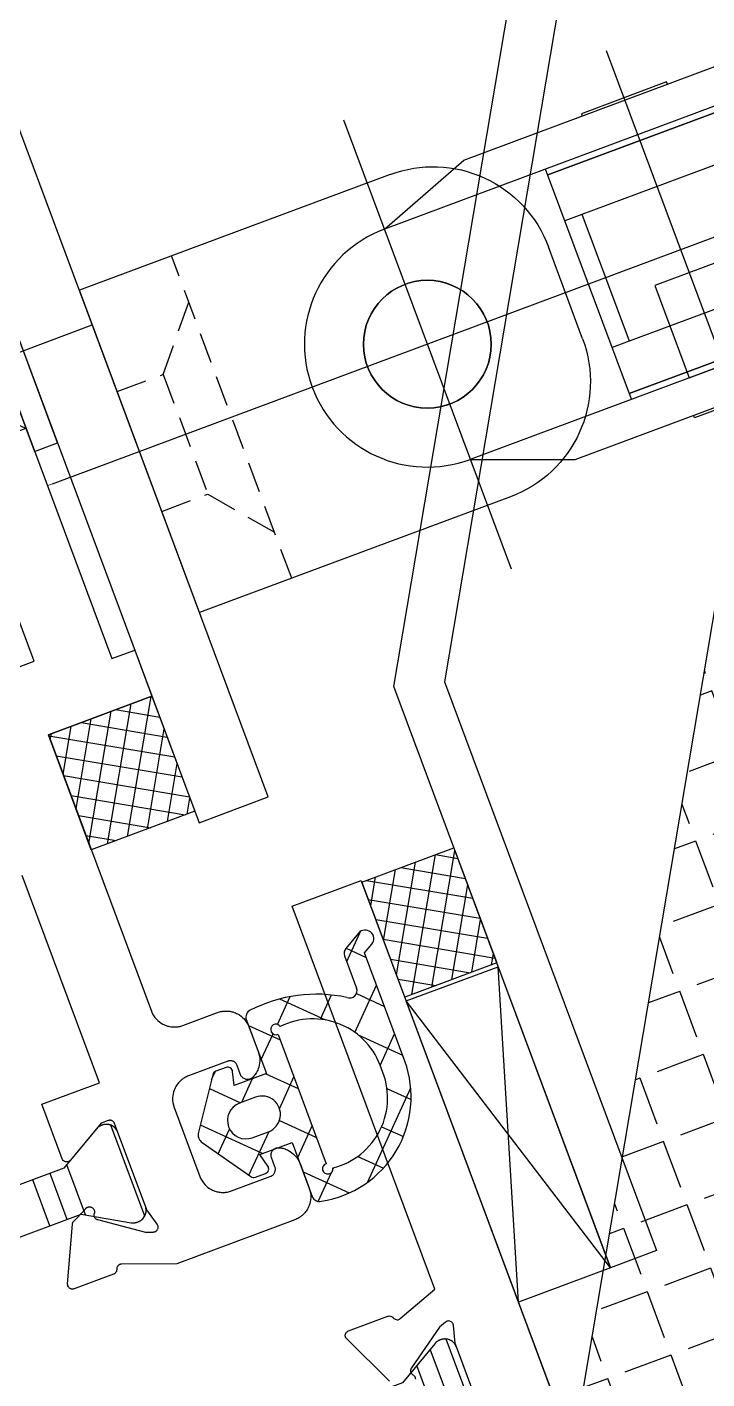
# Model space of a CAD drawing. Extents: x 12199666 to 24617114, y 1197707 to 2548648.
# Drawn here: x 12321433.2 to 12321460.9, y 1285287.9 to 1285342.9 of the extents above; entities that cross this region are included whole.
import ezdxf

# ---------------------------------------------------------------- set-up
doc = ezdxf.new("R2010")
doc.units = 0
doc.header["$LTSCALE"] = 10
doc.header["$MEASUREMENT"] = 0
for name, pattern in [('TX-PLAN-T1-F11$0$ACAD_ISO04W100', [30, 24, -3, 0, -3]), ('TX-PLAN-T1-F11$0$CENTER-PISA', [11, 6, -2, 1, -2]), ('TX-PLAN-T1-F11$0$HIDDEN-PISA', [4.5, 2.5, -2]), ('TX-PLAN-T1-F11$0$HIDDEN2', [0.1875, 0.125, -0.0625]), ('TX-PLAN-T1-F11$0$VERDECKT', [9.525, 6.35, -3.175])]:
    doc.linetypes.add(name, pattern=pattern)
doc.layers.add('TX-PLAN-T1-F11$0$_EDO-ALUMINIUM-SECTION', color=90, linetype='Continuous', lineweight=30)
for name, color, linetype in [('TX-PLAN-T1-F11$0$AXIS', 3, 'Continuous'), ('TX-PLAN-T1-F11$0$DH_VERDECKT', 6, 'TX-PLAN-T1-F11$0$VERDECKT'), ('TX-PLAN-T1-F11$0$F-Alum', 4, 'Continuous'), ('TX-PLAN-T1-F11$0$F-Bolt', 32, 'Continuous'), ('TX-PLAN-T1-F11$0$F-center', 6, 'TX-PLAN-T1-F11$0$ACAD_ISO04W100'), ('TX-PLAN-T1-F11$0$F-Misc', 1, 'Continuous'), ('TX-PLAN-T1-F11$0$F-seslants', 8, 'Continuous'), ('TX-PLAN-T1-F11$0$F-seslants @ 1', 8, 'Continuous'), ('TX-PLAN-T1-F11$0$F_MISC', 8, 'Continuous'), ('TX-PLAN-T1-F11$0$Hatch', 8, 'Continuous'), ('TX-PLAN-T1-F11$0$Hatch @ 1', 8, 'Continuous')]:
    doc.layers.add(name, color=color, linetype=linetype)
pattern_1 = [(90, (-9.9, 423.83), (-6, 4e-16), []), (90, (-9.15, 423.83), (-6, 4e-16), []), (90, (-8.4, 423.83), (-6, 4e-16), []), (90, (-6.15, 423.83), (-6, 4e-16), [])]

# ---------------------------------------------------------------- blocks, each defined once
blk = doc.blocks.new('*U179')
at = {"layer": 'TX-PLAN-T1-F11$0$F-Misc'}
blk.add_lwpolyline([(0, -13.083), (0, 0), (-4, 0), (-4, -13.083)], close=True, dxfattribs=at)
for points in [[(0, -13.083), (-4, 0)], [(-4, -13.083), (0, 0)]]:
    blk.add_lwpolyline(points, dxfattribs=at)
blk = doc.blocks.new('TX-PLAN-T1-F11$0$M6x18_Stud_Bolt-flat-1')
at = {"color": 8, "linetype": 'TX-PLAN-T1-F11$0$HIDDEN-PISA'}
for p, q in [((1, 3), (1.75, 2.25)), ((17.25, 3), (17.25, -3)), ((1.75, 2.25), (18, 2.25)), ((1.75, -2.25), (1, -3)), ((18, -2.25), (1.75, -2.25))]:
    blk.add_line(p, q, dxfattribs=at)
at = {"color": 54}
blk.add_line((18, 2.25), (18, -2.25), dxfattribs=at)
blk.add_lwpolyline([(0, -4), (1, -4), (1, 4), (0, 4)], close=True, dxfattribs=at)
blk.add_lwpolyline([(1, 3), (17.25, 3), (18, 2.25), (18, -2.25), (17.25, -3), (1, -3)], dxfattribs=at)
at = {"layer": 'TX-PLAN-T1-F11$0$AXIS', "color": 8, "linetype": 'TX-PLAN-T1-F11$0$CENTER-PISA'}
blk.add_line((21, 0), (-3, 0), dxfattribs=at)
blk = doc.blocks.new('TX-PLAN-T1-F11$0$A$C32464EE7-flat-1')
at = {"layer": 'TX-PLAN-T1-F11$0$Hatch @ 1'}
h = blk.add_hatch(dxfattribs=at)
h.set_pattern_fill('ACET-2D-M_GASKET-PISA', color=256, angle=90, pattern_type=2)
h.set_pattern_definition([(135.0000004, (-33074.425, -50979.0001), (-1.060660165, -1.06066018), []), (225.0000004, (-33074.425, -50979.0001), (1.06066018, -1.060660165), [])])
edge = h.paths.add_edge_path(flags=16)
edge.add_ellipse((-5.814, -0.153), major_axis=(2.938, 0.132), ratio=1, start_angle=174.9074, end_angle=273.6117)
edge.add_ellipse((-5.289, -3.024), major_axis=(0.215, 0.01), ratio=1, start_angle=191.6692, end_angle=450.4612)
edge.add_line((-5.3, -2.809), (-5.3, 2.809))
edge.add_ellipse((-5.285, 3.023), major_axis=(0.214, 0.01), ratio=1, start_angle=263.4311, end_angle=525.93)
edge.add_ellipse((-5.822, 0.148), major_axis=(2.933, 0.132), ratio=1, start_angle=81.0389, end_angle=180.769)
edge = h.paths.add_edge_path()
edge.add_ellipse((-2.405, 2.117), major_axis=(0.2, 0.009), ratio=1, start_angle=32.0133, end_angle=87.4267)
edge.add_line((-2.405, 2.317), (-2.844, 2.317))
edge.add_ellipse((-2.844, 2.117), major_axis=(0.2, 0.009), ratio=1, start_angle=87.4267, end_angle=191.463)
edge.add_line((-3.038, 2.068), (-2.9, 1.517))
edge.add_line((-2.9, 1.517), (-4.3, 1.517))
edge.add_line((-4.3, 1.517), (-4.3, 3.867))
edge.add_ellipse((-4.6, 3.867), major_axis=(0.3, 0.013), ratio=1, start_angle=357.4267, end_angle=443.7439)
edge.add_ellipse((-5.469, -0.025), major_axis=(4.28, 0.192), ratio=1, start_angle=75.466, end_angle=176.8726)
edge.add_line((-9.752, 0.017), (-9.752, -4.683))
edge.add_line((-9.752, -4.683), (-10.158, -4.917))
edge.add_ellipse((-9.983, -5.221), major_axis=(0.35, 0.016), ratio=1, start_angle=117.4267, end_angle=297.4267)
edge.add_line((-9.808, -5.524), (-9.102, -5.116))
edge.add_ellipse((-9.252, -4.856), major_axis=(0.3, 0.013), ratio=1, start_angle=297.4267, end_angle=357.4267)
edge.add_line((-8.952, -4.856), (-8.952, -3.457))
edge.add_ellipse((-8.652, -3.457), major_axis=(0.3, 0.013), ratio=1, start_angle=44.4966, end_angle=177.4267, ccw=False)
edge.add_ellipse((-5.289, 1.683), major_axis=(5.841, 0.263), ratio=1, start_angle=234.7285, end_angle=274.3687)
edge.add_ellipse((-4.6, -3.822), major_axis=(0.3, 0.013), ratio=1, start_angle=270.7283, end_angle=357.4267)
edge.add_line((-4.3, -3.822), (-4.3, -1.483))
edge.add_line((-4.3, -1.483), (-2.9, -1.483))
edge.add_line((-2.9, -1.483), (-3.038, -2.035))
edge.add_ellipse((-2.844, -2.083), major_axis=(0.2, 0.009), ratio=1, start_angle=163.3905, end_angle=267.4267)
edge.add_line((-2.844, -2.283), (-2.405, -2.283))
edge.add_ellipse((-2.405, -2.083), major_axis=(0.2, 0.009), ratio=1, start_angle=267.4267, end_angle=322.8401)
edge.add_line((-2.24, -2.197), (-0.871, -0.21))
edge.add_ellipse((-1.2, 0.017), major_axis=(0.4, 0.018), ratio=1, start_angle=322.8401, end_angle=392.0133)
edge.add_line((-0.871, 0.244), (-2.24, 2.23))
edge = h.paths.add_edge_path(flags=16)
edge.add_line((-3.55, -0.733), (-2.85, -0.733))
edge.add_ellipse((-2.85, 0.017), major_axis=(0.749, 0.034), ratio=1, start_angle=267.4267, end_angle=447.4267)
edge.add_line((-2.85, 0.767), (-3.55, 0.767))
edge.add_ellipse((-3.55, 0.017), major_axis=(0.749, 0.034), ratio=1, start_angle=87.4267, end_angle=267.4267)
at = {"color": 8}
for p, q in [((-4.3, 1.517), (-4.3, 3.867)), ((-5.3, -2.809), (-5.3, 2.809)), ((-2.405, 2.317), (-2.844, 2.317)), ((-0.871, 0.244), (-2.24, 2.23)), ((-3.038, 2.068), (-2.9, 1.517)), ((-2.9, 1.517), (-4.3, 1.517)), ((-2.85, 0.767), (-3.55, 0.767)), ((-9.752, 0.017), (-9.752, -4.683)), ((-2.24, -2.197), (-0.871, -0.21)), ((-3.55, -0.733), (-2.85, -0.733)), ((-4.3, -3.822), (-4.3, -1.483)), ((-4.3, -1.483), (-2.9, -1.483)), ((-2.9, -1.483), (-3.038, -2.035)), ((-2.844, -2.283), (-2.405, -2.283)), ((-8.952, -4.856), (-8.952, -3.457)), ((-9.752, -4.683), (-10.158, -4.917)), ((-9.808, -5.524), (-9.102, -5.116))]:
    blk.add_line(p, q, dxfattribs=at)
for centre, major_axis, start_param, end_param in [((-5.469, -0.025), (4.28, 0.192), 1.31713, 3.087009), ((-4.6, 3.867), (0.3, 0.013), 6.238273, 7.744792), ((-5.822, 0.148), (2.933, 0.132), 1.414396, 3.155015), ((-5.285, 3.023), (0.214, 0.01), 4.59774, 9.17921), ((-2.844, 2.117), (0.2, 0.009), 1.525884, 3.341659), ((-2.405, 2.117), (0.2, 0.009), 0.558737, 1.525884), ((-3.55, 0.017), (0.749, 0.034), 1.525884, 4.667477), ((-2.85, 0.017), (0.749, 0.034), 4.667477, 7.809069), ((-1.2, 0.017), (0.4, 0.018), 5.634624, 6.841922), ((-5.814, -0.153), (2.938, 0.132), 3.05271, 4.775425), ((-2.844, -2.083), (0.2, 0.009), 2.851702, 4.667477), ((-2.405, -2.083), (0.2, 0.009), 4.667477, 5.634624), ((-8.652, -3.457), (0.3, 0.013), 0.776613, 3.09668), ((-5.289, 1.683), (5.841, 0.263), 4.096786, 4.788637), ((-5.289, -3.024), (0.215, 0.01), 3.345258, 7.862031), ((-4.6, -3.822), (0.3, 0.013), 4.725101, 6.238273), ((-9.983, -5.221), (0.35, 0.016), 2.049483, 5.191075), ((-9.252, -4.856), (0.3, 0.013), 5.191075, 6.238273)]:
    blk.add_ellipse(centre, major_axis=major_axis, ratio=1, start_param=start_param, end_param=end_param, dxfattribs=at)
blk = doc.blocks.new('TX-PLAN-T1-F11$0$A$C455C3A01-flat-4')
at = {"layer": 'TX-PLAN-T1-F11$0$Hatch @ 1'}
h = blk.add_hatch(dxfattribs=at)
h.set_pattern_fill('ACET-2D-M_SYNTHETIC-PISA', color=256, pattern_type=2)
h.set_pattern_definition(pattern_1)
edge = h.paths.add_edge_path()
edge.add_line((-4.834, 1), (-6.623, 2.033))
edge.add_ellipse((-6.873, 1.6), major_axis=(0, 0.5), ratio=1, start_angle=330.0243, end_angle=360.0243)
edge.add_line((-6.873, 2.1), (-6.9, 2.1))
edge.add_ellipse((-6.9, 1.6), major_axis=(0, 0.5), ratio=1, start_angle=0.0243, end_angle=90.0243)
edge.add_line((-7.4, 1.6), (-7.4, -1.6))
edge.add_ellipse((-6.9, -1.6), major_axis=(0, 0.5), ratio=1, start_angle=90.0243, end_angle=180.0243)
edge.add_line((-6.9, -2.1), (-6.873, -2.1))
edge.add_ellipse((-6.873, -1.6), major_axis=(0, 0.5), ratio=1, start_angle=180.0243, end_angle=210.0243)
edge.add_line((-6.623, -2.033), (-4.834, -1))
edge.add_line((-4.834, -1), (4.834, -1))
edge.add_line((4.834, -1), (6.623, -2.033))
edge.add_ellipse((6.873, -1.6), major_axis=(0, 0.5), ratio=1, start_angle=150.0243, end_angle=180.0243)
edge.add_line((6.873, -2.1), (6.9, -2.1))
edge.add_ellipse((6.9, -1.6), major_axis=(0, 0.5), ratio=1, start_angle=180.0243, end_angle=270.0243)
edge.add_line((7.4, -1.6), (7.4, 1.6))
edge.add_ellipse((6.9, 1.6), major_axis=(0, 0.5), ratio=1, start_angle=270.0243, end_angle=360.0243)
edge.add_line((6.9, 2.1), (6.873, 2.1))
edge.add_ellipse((6.873, 1.6), major_axis=(0, 0.5), ratio=1, start_angle=0.0243, end_angle=30.0243)
edge.add_line((6.623, 2.033), (4.834, 1))
edge.add_line((4.834, 1), (-4.834, 1))
at = {"color": 8, "flags": 128}
blk.add_lwpolyline([(-6.623, 2.033, 0.014883), (-6.649, 2.047, 0.036571), (-6.717, 2.075, 0.034751), (-6.784, 2.092, 0.021821), (-6.827, 2.098, 0.022806), (-6.873, 2.1, 0.000105), (-6.873, 2.1), (-6.9, 2.1, 0.022699), (-6.945, 2.098, 0.02182), (-6.989, 2.092, 0.034752), (-7.056, 2.075, 0.036572), (-7.123, 2.047, 0.043988), (-7.198, 2.001, 0.052186), (-7.275, 1.931, 0.082497), (-7.362, 1.792, 0.098699), (-7.4, 1.6, 0.000105), (-7.4, 1.6), (-7.4, -1.6, 0.09859), (-7.362, -1.792, 0.082496), (-7.275, -1.931, 0.052187), (-7.199, -2.001, 0.043988), (-7.124, -2.047, 0.036571), (-7.056, -2.075, 0.034751), (-6.989, -2.092, 0.021821), (-6.946, -2.098, 0.022804), (-6.9, -2.1, 0.000107), (-6.9, -2.1), (-6.873, -2.1, 0.0227), (-6.828, -2.098, 0.021818), (-6.785, -2.092, 0.034754), (-6.717, -2.075, 0.036571), (-6.65, -2.047, 0.015095), (-6.623, -2.033), (-4.834, -1), (4.834, -1), (6.623, -2.033, 0.014884), (6.649, -2.047, 0.036571), (6.717, -2.075, 0.034751), (6.784, -2.092, 0.021821), (6.827, -2.098, 0.022804), (6.873, -2.1, 0.000107), (6.873, -2.1), (6.9, -2.1, 0.0227), (6.945, -2.098, 0.021818), (6.989, -2.092, 0.034754), (7.056, -2.075, 0.036571), (7.123, -2.047, 0.043988), (7.198, -2.001, 0.052185), (7.275, -1.931, 0.082496), (7.362, -1.792, 0.098699), (7.4, -1.6, 0.000106), (7.4, -1.6), (7.4, 1.6, 0.098592), (7.362, 1.792, 0.082496), (7.275, 1.931, 0.052185), (7.199, 2.001, 0.043988), (7.124, 2.047, 0.036571), (7.056, 2.075, 0.034751), (6.989, 2.092, 0.021821), (6.946, 2.098, 0.022806), (6.9, 2.1, 0.000105), (6.9, 2.1), (6.873, 2.1, 0.022699), (6.828, 2.098, 0.02182), (6.785, 2.092, 0.034752), (6.717, 2.075, 0.036572), (6.65, 2.047, 0.015095), (6.623, 2.033), (4.834, 1), (-4.834, 1)], format="xyb", close=True, dxfattribs=at)
blk = doc.blocks.new('TX-PLAN-T1-F11$0$A$C455C3A01-flat-6')
at = {"layer": 'TX-PLAN-T1-F11$0$Hatch @ 1'}
h = blk.add_hatch(dxfattribs=at)
h.set_pattern_fill('ACET-2D-M_SYNTHETIC-PISA', color=256, pattern_type=2)
h.set_pattern_definition(pattern_1)
edge = h.paths.add_edge_path()
edge.add_line((4.834, -1), (6.623, -2.033))
edge.add_ellipse((6.873, -1.6), major_axis=(0, 0.5), ratio=1, start_angle=150.0243, end_angle=180.0243)
edge.add_line((6.873, -2.1), (6.9, -2.1))
edge.add_ellipse((6.9, -1.6), major_axis=(0, 0.5), ratio=1, start_angle=180.0243, end_angle=270.0243)
edge.add_line((7.4, -1.6), (7.4, 1.6))
edge.add_ellipse((6.9, 1.6), major_axis=(0, 0.5), ratio=1, start_angle=270.0243, end_angle=360.0243)
edge.add_line((6.9, 2.1), (6.873, 2.1))
edge.add_ellipse((6.873, 1.6), major_axis=(0, 0.5), ratio=1, start_angle=0.0243, end_angle=30.0243)
edge.add_line((6.623, 2.033), (4.834, 1))
edge.add_line((4.834, 1), (-4.834, 1))
edge.add_line((-4.834, 1), (-6.623, 2.033))
edge.add_ellipse((-6.873, 1.6), major_axis=(0, 0.5), ratio=1, start_angle=330.0243, end_angle=360.0243)
edge.add_line((-6.873, 2.1), (-6.9, 2.1))
edge.add_ellipse((-6.9, 1.6), major_axis=(0, 0.5), ratio=1, start_angle=0.0243, end_angle=90.0243)
edge.add_line((-7.4, 1.6), (-7.4, -1.6))
edge.add_ellipse((-6.9, -1.6), major_axis=(0, 0.5), ratio=1, start_angle=90.0243, end_angle=180.0243)
edge.add_line((-6.9, -2.1), (-6.873, -2.1))
edge.add_ellipse((-6.873, -1.6), major_axis=(0, 0.5), ratio=1, start_angle=180.0243, end_angle=210.0243)
edge.add_line((-6.623, -2.033), (-4.834, -1))
edge.add_line((-4.834, -1), (4.834, -1))
at = {"color": 8, "flags": 128}
blk.add_lwpolyline([(6.623, -2.033, 0.014884), (6.649, -2.047, 0.036571), (6.717, -2.075, 0.034751), (6.784, -2.092, 0.021821), (6.827, -2.098, 0.022804), (6.873, -2.1, 0.000107), (6.873, -2.1), (6.9, -2.1, 0.0227), (6.945, -2.098, 0.021818), (6.989, -2.092, 0.034754), (7.056, -2.075, 0.036571), (7.123, -2.047, 0.043988), (7.198, -2.001, 0.052185), (7.275, -1.931, 0.082496), (7.362, -1.792, 0.098699), (7.4, -1.6, 0.000106), (7.4, -1.6), (7.4, 1.6, 0.098592), (7.362, 1.792, 0.082496), (7.275, 1.931, 0.052185), (7.199, 2.001, 0.043988), (7.124, 2.047, 0.036571), (7.056, 2.075, 0.034751), (6.989, 2.092, 0.021821), (6.946, 2.098, 0.022806), (6.9, 2.1, 0.000105), (6.9, 2.1), (6.873, 2.1, 0.022699), (6.828, 2.098, 0.02182), (6.785, 2.092, 0.034752), (6.717, 2.075, 0.036572), (6.65, 2.047, 0.015095), (6.623, 2.033), (4.834, 1), (-4.834, 1), (-6.623, 2.033, 0.014883), (-6.649, 2.047, 0.036571), (-6.717, 2.075, 0.034751), (-6.784, 2.092, 0.021821), (-6.827, 2.098, 0.022806), (-6.873, 2.1, 0.000105), (-6.873, 2.1), (-6.9, 2.1, 0.022699), (-6.945, 2.098, 0.02182), (-6.989, 2.092, 0.034752), (-7.056, 2.075, 0.036572), (-7.123, 2.047, 0.043988), (-7.198, 2.001, 0.052186), (-7.275, 1.931, 0.082497), (-7.362, 1.792, 0.098699), (-7.4, 1.6, 0.000105), (-7.4, 1.6), (-7.4, -1.6, 0.09859), (-7.362, -1.792, 0.082496), (-7.275, -1.931, 0.052187), (-7.199, -2.001, 0.043988), (-7.124, -2.047, 0.036571), (-7.056, -2.075, 0.034751), (-6.989, -2.092, 0.021821), (-6.946, -2.098, 0.022804), (-6.9, -2.1, 0.000107), (-6.9, -2.1), (-6.873, -2.1, 0.0227), (-6.828, -2.098, 0.021818), (-6.785, -2.092, 0.034754), (-6.717, -2.075, 0.036571), (-6.65, -2.047, 0.015095), (-6.623, -2.033), (-4.834, -1), (4.834, -1)], format="xyb", close=True, dxfattribs=at)
blk = doc.blocks.new('TX-PLAN-T1-F11$0$A$C455C3A01-flat-8')
at = {"layer": 'TX-PLAN-T1-F11$0$Hatch @ 1'}
h = blk.add_hatch(dxfattribs=at)
h.set_pattern_fill('ACET-2D-M_SYNTHETIC-PISA', color=256, pattern_type=2)
h.set_pattern_definition(pattern_1)
edge = h.paths.add_edge_path()
edge.add_line((-4.834, 1), (-6.623, 2.033))
edge.add_ellipse((-6.873, 1.6), major_axis=(0.096, 0.491), ratio=1, start_angle=341.073, end_angle=371.073)
edge.add_line((-6.873, 2.1), (-6.9, 2.1))
edge.add_ellipse((-6.9, 1.6), major_axis=(0.096, 0.491), ratio=1, start_angle=11.073, end_angle=101.073)
edge.add_line((-7.4, 1.6), (-7.4, -1.6))
edge.add_ellipse((-6.9, -1.6), major_axis=(0.096, 0.491), ratio=1, start_angle=101.073, end_angle=191.073)
edge.add_line((-6.9, -2.1), (-6.873, -2.1))
edge.add_ellipse((-6.873, -1.6), major_axis=(0.096, 0.491), ratio=1, start_angle=191.073, end_angle=221.073)
edge.add_line((-6.623, -2.033), (-4.834, -1))
edge.add_line((-4.834, -1), (4.834, -1))
edge.add_line((4.834, -1), (6.623, -2.033))
edge.add_ellipse((6.873, -1.6), major_axis=(0.096, 0.491), ratio=1, start_angle=161.073, end_angle=191.073)
edge.add_line((6.873, -2.1), (6.9, -2.1))
edge.add_ellipse((6.9, -1.6), major_axis=(0.096, 0.491), ratio=1, start_angle=191.073, end_angle=281.073)
edge.add_line((7.4, -1.6), (7.4, 1.6))
edge.add_ellipse((6.9, 1.6), major_axis=(0.096, 0.491), ratio=1, start_angle=281.073, end_angle=371.073)
edge.add_line((6.9, 2.1), (6.873, 2.1))
edge.add_ellipse((6.873, 1.6), major_axis=(0.096, 0.491), ratio=1, start_angle=11.073, end_angle=41.073)
edge.add_line((6.623, 2.033), (4.834, 1))
edge.add_line((4.834, 1), (-4.834, 1))
at = {"color": 8, "flags": 128}
blk.add_lwpolyline([(-6.623, 2.033, 0.003228), (-6.629, 2.036, 0.034751), (-6.692, 2.066, 0.021821), (-6.733, 2.08, 0.022806), (-6.777, 2.091, 0.022804), (-6.822, 2.097, 0.021821), (-6.866, 2.1, 0.003696), (-6.873, 2.1), (-6.9, 2.1, 0.031051), (-6.962, 2.096, 0.036572), (-7.034, 2.082, 0.043988), (-7.116, 2.051, 0.052186), (-7.204, 1.997, 0.082497), (-7.316, 1.877, 0.098699), (-7.391, 1.696, 0.048352), (-7.4, 1.6), (-7.4, -1.6, 0.050105), (-7.39, -1.699, 0.082496), (-7.332, -1.853, 0.052187), (-7.27, -1.936, 0.043988), (-7.205, -1.996, 0.036571), (-7.144, -2.036, 0.034751), (-7.082, -2.066, 0.021821), (-7.04, -2.08, 0.022804), (-6.996, -2.091, 0.022806), (-6.951, -2.097, 0.021818), (-6.907, -2.1, 0.003698), (-6.9, -2.1), (-6.873, -2.1, 0.031052), (-6.811, -2.096, 0.036571), (-6.74, -2.082, 0.043988), (-6.657, -2.051, 0.019345), (-6.623, -2.033), (-4.834, -1), (4.834, -1), (6.623, -2.033, 0.003229), (6.629, -2.036, 0.034751), (6.692, -2.066, 0.021821), (6.733, -2.08, 0.022804), (6.777, -2.091, 0.022806), (6.822, -2.097, 0.021818), (6.866, -2.1, 0.003698), (6.873, -2.1), (6.9, -2.1, 0.031052), (6.962, -2.096, 0.036571), (7.034, -2.082, 0.043988), (7.116, -2.051, 0.052185), (7.204, -1.997, 0.082496), (7.316, -1.877, 0.098699), (7.391, -1.696, 0.048352), (7.4, -1.6), (7.4, 1.6, 0.050107), (7.39, 1.699, 0.082496), (7.332, 1.853, 0.052185), (7.27, 1.936, 0.043988), (7.205, 1.996, 0.036571), (7.144, 2.036, 0.034751), (7.082, 2.066, 0.021821), (7.04, 2.08, 0.022806), (6.996, 2.091, 0.022804), (6.951, 2.097, 0.021821), (6.907, 2.1, 0.003696), (6.9, 2.1), (6.873, 2.1, 0.031051), (6.811, 2.096, 0.036572), (6.74, 2.082, 0.043988), (6.657, 2.051, 0.019346), (6.623, 2.033), (4.834, 1), (-4.834, 1)], format="xyb", close=True, dxfattribs=at)
blk = doc.blocks.new('TX-PLAN-T1-F11$0$A$C455C3A01-flat-10')
at = {"layer": 'TX-PLAN-T1-F11$0$Hatch @ 1'}
h = blk.add_hatch(dxfattribs=at)
h.set_pattern_fill('ACET-2D-M_SYNTHETIC-PISA', color=256, pattern_type=2)
h.set_pattern_definition(pattern_1)
edge = h.paths.add_edge_path()
edge.add_line((4.834, -1), (6.623, -2.033))
edge.add_ellipse((6.873, -1.6), major_axis=(0.096, 0.491), ratio=1, start_angle=161.073, end_angle=191.073)
edge.add_line((6.873, -2.1), (6.9, -2.1))
edge.add_ellipse((6.9, -1.6), major_axis=(0.096, 0.491), ratio=1, start_angle=191.073, end_angle=281.073)
edge.add_line((7.4, -1.6), (7.4, 1.6))
edge.add_ellipse((6.9, 1.6), major_axis=(0.096, 0.491), ratio=1, start_angle=281.073, end_angle=371.073)
edge.add_line((6.9, 2.1), (6.873, 2.1))
edge.add_ellipse((6.873, 1.6), major_axis=(0.096, 0.491), ratio=1, start_angle=11.073, end_angle=41.073)
edge.add_line((6.623, 2.033), (4.834, 1))
edge.add_line((4.834, 1), (-4.834, 1))
edge.add_line((-4.834, 1), (-6.623, 2.033))
edge.add_ellipse((-6.873, 1.6), major_axis=(0.096, 0.491), ratio=1, start_angle=341.073, end_angle=371.073)
edge.add_line((-6.873, 2.1), (-6.9, 2.1))
edge.add_ellipse((-6.9, 1.6), major_axis=(0.096, 0.491), ratio=1, start_angle=11.073, end_angle=101.073)
edge.add_line((-7.4, 1.6), (-7.4, -1.6))
edge.add_ellipse((-6.9, -1.6), major_axis=(0.096, 0.491), ratio=1, start_angle=101.073, end_angle=191.073)
edge.add_line((-6.9, -2.1), (-6.873, -2.1))
edge.add_ellipse((-6.873, -1.6), major_axis=(0.096, 0.491), ratio=1, start_angle=191.073, end_angle=221.073)
edge.add_line((-6.623, -2.033), (-4.834, -1))
edge.add_line((-4.834, -1), (4.834, -1))
at = {"color": 8, "flags": 128}
blk.add_lwpolyline([(6.623, -2.033, 0.003229), (6.629, -2.036, 0.034751), (6.692, -2.066, 0.021821), (6.733, -2.08, 0.022804), (6.777, -2.091, 0.022806), (6.822, -2.097, 0.021818), (6.866, -2.1, 0.003698), (6.873, -2.1), (6.9, -2.1, 0.031052), (6.962, -2.096, 0.036571), (7.034, -2.082, 0.043988), (7.116, -2.051, 0.052185), (7.204, -1.997, 0.082496), (7.316, -1.877, 0.098699), (7.391, -1.696, 0.048352), (7.4, -1.6), (7.4, 1.6, 0.050107), (7.39, 1.699, 0.082496), (7.332, 1.853, 0.052185), (7.27, 1.936, 0.043988), (7.205, 1.996, 0.036571), (7.144, 2.036, 0.034751), (7.082, 2.066, 0.021821), (7.04, 2.08, 0.022806), (6.996, 2.091, 0.022804), (6.951, 2.097, 0.021821), (6.907, 2.1, 0.003696), (6.9, 2.1), (6.873, 2.1, 0.031051), (6.811, 2.096, 0.036572), (6.74, 2.082, 0.043988), (6.657, 2.051, 0.019346), (6.623, 2.033), (4.834, 1), (-4.834, 1), (-6.623, 2.033, 0.003228), (-6.629, 2.036, 0.034751), (-6.692, 2.066, 0.021821), (-6.733, 2.08, 0.022806), (-6.777, 2.091, 0.022804), (-6.822, 2.097, 0.021821), (-6.866, 2.1, 0.003696), (-6.873, 2.1), (-6.9, 2.1, 0.031051), (-6.962, 2.096, 0.036572), (-7.034, 2.082, 0.043988), (-7.116, 2.051, 0.052186), (-7.204, 1.997, 0.082497), (-7.316, 1.877, 0.098699), (-7.391, 1.696, 0.048352), (-7.4, 1.6), (-7.4, -1.6, 0.050105), (-7.39, -1.699, 0.082496), (-7.332, -1.853, 0.052187), (-7.27, -1.936, 0.043988), (-7.205, -1.996, 0.036571), (-7.144, -2.036, 0.034751), (-7.082, -2.066, 0.021821), (-7.04, -2.08, 0.022804), (-6.996, -2.091, 0.022806), (-6.951, -2.097, 0.021818), (-6.907, -2.1, 0.003698), (-6.9, -2.1), (-6.873, -2.1, 0.031052), (-6.811, -2.096, 0.036571), (-6.74, -2.082, 0.043988), (-6.657, -2.051, 0.019345), (-6.623, -2.033), (-4.834, -1), (4.834, -1)], format="xyb", close=True, dxfattribs=at)
blk = doc.blocks.new('TX-PLAN-T1-F11$0$A$C61A55DDB')
at = {"layer": 'TX-PLAN-T1-F11$0$F-center'}
for p, q in [((61.013, 11.25), (61.013, 30.75)), ((50.014, 12.336), (50.014, 29.993)), ((43.242, 21), (77.303, 21))]:
    blk.add_line(p, q, dxfattribs=at)
at = {"layer": 'TX-PLAN-T1-F11$0$F-Misc'}
for p, q in [((48.164, 27.6), (51.864, 27.6)), ((51.864, 27.6), (51.864, 27.5)), ((54.013, 26), (54.013, 16)), ((54.013, 25.75), (44.551, 25.75)), ((44.551, 25.75), (54.013, 25.75)), ((44.551, 23.75), (54.013, 23.75)), ((53.264, 23.75), (53.264, 18.25)), ((44.551, 18.25), (54.013, 18.25)), ((54.013, 16.25), (44.551, 16.25)), ((44.551, 16.25), (54.013, 16.25)), ((48.164, 14.5), (48.164, 14.4)), ((48.164, 14.4), (51.864, 14.4)), ((51.864, 14.4), (51.864, 14.5))]:
    blk.add_line(p, q, dxfattribs=at)
blk.add_lwpolyline([(61.013, 16), (57.012, 14.5), (45.013, 14.5), (45.013, 16), (61.013, 16, 1), (61.013, 26), (57.012, 27.5), (45.013, 27.5), (45.013, 26), (61.013, 26)], format="xyb", dxfattribs=at)
blk.add_circle((61.013, 21), 2.6, dxfattribs=at)
blk = doc.blocks.new('TX-PLAN-T1-F11$0$A$C33AB10BB')
at = {"layer": 'TX-PLAN-T1-F11$0$DH_VERDECKT', "color": 8, "linetype": 'TX-PLAN-T1-F11$0$HIDDEN2'}
blk.add_line((7.975, 14), (7.975, 0), dxfattribs=at)
at = {"layer": 'TX-PLAN-T1-F11$0$F-Bolt', "color": 8, "linetype": 'TX-PLAN-T1-F11$0$HIDDEN2'}
for p, q in [((5.975, 9.6), (7.975, 12)), ((3.975, 9.6), (5.975, 9.6)), ((5.975, 4.4), (5.975, 9.6)), ((3.975, 4.4), (5.975, 4.4)), ((5.975, 4.4), (7.975, 2))]:
    blk.add_line(p, q, dxfattribs=at)
at = {"layer": 'TX-PLAN-T1-F11$0$F-center', "color": 1, "linetype": 'TX-PLAN-T1-F11$0$ACAD_ISO04W100', "lineweight": 20, "ltscale": 0.05}
for p, q in [((16.475, 1.301), (16.475, 12.699)), ((10.983, 7), (21.967, 7))]:
    blk.add_line(p, q, dxfattribs=at)
at = {"layer": 'TX-PLAN-T1-F11$0$F-Misc', "color": 1}
for p, q in [((17.475, 14), (3.975, 14)), ((3.975, 14), (3.975, 0)), ((22.475, 9), (22.475, 5)), ((17.475, 0), (3.975, 0))]:
    blk.add_line(p, q, dxfattribs=at)
at = {"layer": 'TX-PLAN-T1-F11$0$F-Misc', "color": 1, "linetype": 'TX-PLAN-T1-F11$0$ACAD_ISO04W100', "lineweight": 20, "ltscale": 0.05}
blk.add_line((11.397, 7), (0, 7), dxfattribs=at)
at = {"layer": 'TX-PLAN-T1-F11$0$F-Misc', "color": 1, "linetype": 'Continuous'}
blk.add_circle((16.475, 7), 2.6, dxfattribs=at)
at = {"layer": 'TX-PLAN-T1-F11$0$F-Misc', "color": 1}
for centre, start, end in [((17.475, 9), 0, 90), ((17.475, 5), 270, 0)]:
    blk.add_arc(centre, 5, start, end, dxfattribs=at)
blk = doc.blocks.new('TX-PLAN-T1-F11$0$A$C31F16DB5')
at = {"layer": 'TX-PLAN-T1-F11$0$F-seslants @ 1'}
h = blk.add_hatch(dxfattribs=at)
h.set_pattern_fill('ACET-2D-M_STRUC_SEALANT-PISA', color=256, angle=30.016, pattern_type=2)
h.set_pattern_definition([(4e-08, (-639.6097, 2739.6711), (-5e-10, 0.75), []), (90, (-639.6097, 2739.6711), (-0.75, -5e-10), [])])
h.paths.add_polyline_path([(-216.516, 320.251), (-220.412, 318), (-222.914, 322.329), (-219.017, 324.581)])
at = {"layer": 'TX-PLAN-T1-F11$0$F-Alum'}
for points in [[(-238.829, 345.163), (-236.978, 341.958, -0.01611), (-236.971, 341.947, -0.034754), (-236.961, 341.921, -0.014602), (-236.958, 341.91), (-236.771, 341.215, 0.014603), (-236.768, 341.203, 0.034752), (-236.757, 341.178, 0.036572), (-236.742, 341.152, 0.043988), (-236.72, 341.125, 0.052186), (-236.688, 341.099, 0.082497), (-236.628, 341.073, 0.098699), (-236.55, 341.068, 0.098696), (-236.476, 341.094, 0.082496), (-236.426, 341.137, 0.002043), (-236.425, 341.138), (-236.219, 341.383), (-235.37, 343.204, 0.028615), (-235.362, 343.225, 0.036571), (-235.355, 343.254, 0.034751), (-235.352, 343.281, 0.021821), (-235.352, 343.299, 0.022804), (-235.354, 343.317, 0.022806), (-235.357, 343.335, 0.021818), (-235.362, 343.352, 0.034754), (-235.372, 343.377, 0.036571), (-235.387, 343.403, 0.043988), (-235.41, 343.43, 0.052185), (-235.442, 343.456, 0.082496), (-235.502, 343.482, 0.008188), (-235.508, 343.484, -0.008875), (-235.514, 343.488, -0.052185), (-235.548, 343.515, -0.043988), (-235.571, 343.543, -0.036571), (-235.586, 343.569, -0.034751), (-235.597, 343.596, -0.021821), (-235.602, 343.613, -0.022804), (-235.606, 343.632, -0.022806)], [(-234.579, 343.879), (-232.58, 342.481, -0.044706), (-232.553, 342.458, -0.043988), (-232.531, 342.431, -0.036571), (-232.516, 342.406, -0.034754), (-232.505, 342.38, -0.021818), (-232.5, 342.363, -0.022806), (-232.497, 342.345, -0.022804), (-232.495, 342.327, -0.021821), (-232.495, 342.31, -0.034751), (-232.498, 342.282, -0.036571), (-232.505, 342.254, -0.043988), (-232.519, 342.222, -0.052187), (-232.543, 342.187, -0.082496), (-232.593, 342.145, -0.002913), (-232.595, 342.144), (-234.069, 341.292, -0.095755), (-234.141, 341.267, -0.098699), (-234.219, 341.271, -0.082497), (-234.279, 341.298, -0.029286), (-234.298, 341.312), (-234.311, 341.323, 0.029286), (-234.33, 341.337, 0.082496), (-234.39, 341.364, 0.098699), (-234.468, 341.368, 0.098699), (-234.542, 341.342, 0.082496), (-234.592, 341.3, 0.002042), (-234.593, 341.299), (-235.779, 339.884), (-227.457, 325.479), (-230.055, 323.978), (-246.112, 351.772)]]:
    blk.add_lwpolyline(points, format="xyb", dxfattribs=at)
at = {"layer": 'TX-PLAN-T1-F11$0$F-Alum', "flags": 128}
blk.add_lwpolyline([(-219.941, 337.175), (-218.757, 335.125), (-220.922, 333.874), (-216.419, 326.081)], dxfattribs=at)
for points in [[(-212.742, 318.967), (-215.448, 317.403), (-204.943, 299.22, -0.098592)], [(-208.041, 298.585), (-218.546, 316.768), (-219.412, 316.268), (-220.412, 318), (-216.516, 320.251), (-216.516, 320.251), (-216.516, 320.251), (-222.519, 330.642, 0.000106), (-222.519, 330.642, 0.098699), (-222.777, 330.936, 0.082496), (-223.067, 331.089, 0.052185), (-223.27, 331.135, 0.043988), (-223.445, 331.14, 0.036571), (-223.59, 331.12, 0.034754), (-223.724, 331.082, 0.021818), (-223.804, 331.049, 0.0227), (-223.885, 331.007), (-225.184, 330.257, -0.022699), (-225.264, 330.215, -0.02182), (-225.345, 330.182, -0.034752), (-225.479, 330.144, -0.036572), (-225.623, 330.125, -0.043988), (-225.799, 330.129, -0.052186), (-226.002, 330.175, -0.082497), (-226.291, 330.329, -0.098699), (-226.55, 330.622, -0.000105), (-226.55, 330.623), (-227.084, 331.547, -0.09859), (-227.209, 331.917, -0.082496), (-227.198, 332.244, -0.052187), (-227.136, 332.443, -0.043988), (-227.053, 332.598, -0.005289), (-227.041, 332.615, -0.031276), (-227.018, 332.645, -0.034751), (-226.988, 332.674, -0.021821), (-226.967, 332.69, -0.022804), (-226.944, 332.704, -0.022806), (-226.92, 332.717, -0.021818), (-226.896, 332.727, -0.034754), (-226.856, 332.738, -0.036571), (-226.812, 332.744, -0.043988), (-226.76, 332.743, -0.052185), (-226.699, 332.729, -0.082496), (-226.612, 332.683, -0.098699), (-226.534, 332.595, -0.000106), (-226.534, 332.595), (-226.334, 332.248, 0.000105), (-226.334, 332.248, 0.098699), (-226.257, 332.16, 0.082497), (-226.17, 332.114, 0.052186), (-226.109, 332.101, 0.043988), (-226.056, 332.099, 0.036572), (-226.013, 332.105, 0.034752), (-225.973, 332.116, 0.02182), (-225.949, 332.126, 0.022699), (-225.924, 332.139), (-224.452, 332.989, 0.000105), (-224.452, 332.989, 0.022806), (-224.375, 333.039, 0.021821), (-224.306, 333.092, 0.034751), (-224.207, 333.189, 0.036571), (-224.118, 333.305, 0.043988), (-224.034, 333.459, 0.052185), (-223.972, 333.658, 0.082496), (-223.961, 333.986, 0.098592), (-224.087, 334.355), (-225.587, 336.953, 0.000106), (-225.588, 336.953, 0.098699), (-225.846, 337.247, 0.082496), (-226.135, 337.401, 0.052185), (-226.338, 337.446, 0.043988), (-226.514, 337.451, 0.036571), (-226.659, 337.431, 0.034754), (-226.792, 337.394, 0.021818), (-226.873, 337.36, 0.0227), (-226.954, 337.319), (-228.426, 336.468, 0.000107), (-228.426, 336.468, 0.022804), (-228.449, 336.453, 0.021821), (-228.469, 336.437, 0.034751), (-228.499, 336.408, 0.036571), (-228.526, 336.374, 0.043988), (-228.551, 336.327, 0.052187), (-228.57, 336.268, 0.082496), (-228.573, 336.169, 0.09859), (-228.535, 336.058), (-228.335, 335.712, -0.098592), (-228.298, 335.601, -0.082496), (-228.301, 335.503, -0.052185), (-228.319, 335.443, -0.043988), (-228.345, 335.397, -0.036571), (-228.371, 335.362, -0.034751), (-228.401, 335.333, -0.021821), (-228.422, 335.317, -0.022806), (-228.445, 335.302, -0.022804), (-228.469, 335.29, -0.021821), (-228.493, 335.28, -0.034751), (-228.533, 335.268, -0.031488), (-228.571, 335.263, -0.005078), (-228.591, 335.262, -0.043988), (-228.767, 335.266, -0.052186), (-228.97, 335.312, -0.082497), (-229.259, 335.465, -0.098699), (-229.517, 335.759, -0.000105), (-229.517, 335.759), (-230.052, 336.684, -0.09859), (-230.177, 337.054, -0.082496), (-230.166, 337.381, -0.052187), (-230.104, 337.58, -0.043988), (-230.021, 337.734, -0.036571), (-229.931, 337.85, -0.034751), (-229.832, 337.947, -0.021821), (-229.763, 338.001, -0.022804), (-229.686, 338.05, -0.000107), (-229.686, 338.05), (-225.248, 340.614), (-223.037, 341.004, 0.008016), (-223.031, 341.005, 0.034751), (-223.004, 341.013, 0.021821), (-222.988, 341.02, 0.022804), (-222.972, 341.028, 0.022806), (-222.957, 341.038, 0.021821), (-222.943, 341.049, 0.034751), (-222.923, 341.068, 0.036571), (-222.905, 341.091, 0.043988), (-222.889, 341.122, 0.052185), (-222.876, 341.162, 0.082496), (-222.874, 341.227, 0.011008), (-222.875, 341.236), (-222.878, 341.253, -0.011006), (-222.88, 341.262, -0.082496), (-222.877, 341.328, -0.052187), (-222.865, 341.367, -0.043988), (-222.848, 341.398, -0.036571), (-222.831, 341.421, -0.034751), (-222.811, 341.441, -0.021821), (-222.797, 341.451, -0.022804), (-222.782, 341.461, -0.000107), (-222.781, 341.461), (-221.307, 342.313, -0.0227), (-221.291, 342.321, -0.021818), (-221.275, 342.328, -0.034754), (-221.248, 342.336, -0.036571), (-221.219, 342.34, -0.043988), (-221.184, 342.339, -0.052185), (-221.143, 342.33, -0.082496), (-221.086, 342.299, -0.098699), (-221.034, 342.24, -0.098699), (-221.009, 342.166, -0.010809), (-221.008, 342.157), (-220.795, 339.728, -0.071623), (-220.798, 339.671, -0.052185), (-220.81, 339.631, -0.043988), (-220.827, 339.6, -0.006934), (-220.83, 339.596), (-221.193, 339.077, -0.044365), (-221.204, 339.043, -0.043988), (-221.221, 339.011, -0.036571), (-221.24, 338.987, -0.034751), (-221.26, 338.966, -0.021821), (-221.275, 338.955, -0.022806), (-221.291, 338.945, -0.022804), (-221.307, 338.937, -0.021821), (-221.324, 338.93, -0.034751), (-221.352, 338.922, -0.036571), (-221.382, 338.918, -0.043988), (-221.418, 338.919, -0.052185), (-221.46, 338.928, -0.082499), (-221.52, 338.96, -0.098699), (-221.574, 339.021, -0.098696), (-221.6, 339.098, -0.082496), (-221.597, 339.165, -0.025022), (-221.592, 339.185, 0.025707), (-221.594, 339.206, 0.098699), (-221.619, 339.28, 0.098699), (-221.671, 339.339, 0.082496), (-221.729, 339.369, 0.052185), (-221.769, 339.379, 0.00705), (-221.775, 339.379), (-223.776, 339.554), (-224.092, 339.498, 0.008016), (-224.098, 339.497, 0.034754), (-224.125, 339.489, 0.021818), (-224.141, 339.483, 0.022806), (-224.157, 339.474, 0.022804), (-224.172, 339.464, 0.021821), (-224.186, 339.454, 0.034751), (-224.206, 339.434, 0.036571), (-224.224, 339.411, 0.043988), (-224.24, 339.38, 0.052187), (-224.253, 339.34, 0.082496), (-224.255, 339.275, 0.098696), (-224.23, 339.201, 0.065438), (-224.198, 339.16), (-223.689, 338.651, -0.065437), (-223.657, 338.609, -0.000106), (-223.657, 338.609), (-221.806, 335.405, 0.000105), (-221.806, 335.404, 0.098699), (-221.754, 335.346, 0.082497), (-221.696, 335.315, 0.052186), (-221.655, 335.306, 0.043988), (-221.62, 335.305, 0.036572), (-221.591, 335.309, 0.034752), (-221.565, 335.316, 0.02182), (-221.549, 335.323, 0.022699), (-221.532, 335.331), (-221.26, 335.489), (-220.288, 337.175, -0.014884), (-220.281, 337.185, -0.036571), (-220.263, 337.208, -0.034751), (-220.244, 337.227, -0.021821), (-220.23, 337.238, -0.022804), (-220.214, 337.248, -0.022806), (-220.198, 337.256, -0.021818), (-220.182, 337.263, -0.034754), (-220.155, 337.27, -0.036571), (-220.126, 337.274, -0.043988), (-220.091, 337.273, -0.052185), (-220.051, 337.264, -0.082496), (-219.993, 337.233, -0.098699), (-219.941, 337.175, -0.000121), (-219.941, 337.175)]]:
    blk.add_lwpolyline(points, format="xyb", dxfattribs=at)
at = {"layer": 'TX-PLAN-T1-F11$0$F-Alum'}
blk.add_lwpolyline([(4.086, -76.588), (6.683, -75.087), (-223.164, 322.762), (-225.761, 321.261)], close=True, dxfattribs=at)
at = {"layer": 'TX-PLAN-T1-F11$0$F-seslants'}
blk.add_lwpolyline([(-216.516, 320.251), (-220.412, 318), (-222.914, 322.329), (-219.017, 324.581)], close=True, dxfattribs=at)
at = {"layer": 'TX-PLAN-T1-F11$0$Hatch'}
blk.add_line((-230.055, 323.978), (-241.868, 344.426), dxfattribs=at)
at = {"layer": 'TX-PLAN-T1-F11$0$F-Misc', "color": 1, "extrusion": (5.38754e-07, 3.11279e-07, 1), "xscale": -1, "rotation": 30.01599999542622}
blk.add_blockref('TX-PLAN-T1-F11$0$A$C33AB10BB', (-211.312, 304.196, 0), dxfattribs=at)
at = {"layer": 'TX-PLAN-T1-F11$0$F_MISC', "rotation": 30.01599997489868}
for name, p in [('TX-PLAN-T1-F11$0$A$C455C3A01-flat-4', (-231.429, 347.146)), ('TX-PLAN-T1-F11$0$A$C455C3A01-flat-8', (-231.429, 347.146)), ('TX-PLAN-T1-F11$0$A$C455C3A01-flat-6', (-216.391, 340.825, 0)), ('TX-PLAN-T1-F11$0$A$C455C3A01-flat-10', (-216.391, 340.825, 0)), ('TX-PLAN-T1-F11$0$A$C32464EE7-flat-1', (-224.577, 335.804, 0)), ('TX-PLAN-T1-F11$0$M6x18_Stud_Bolt-flat-1', (-212.908, 305.011))]:
    blk.add_blockref(name, p, dxfattribs=at)
at = {"layer": 'TX-PLAN-T1-F11$0$F_MISC', "extrusion": (-1.94446e-08, -8.4985e-09, 1), "rotation": 30.01599981706476}
blk.add_blockref('TX-PLAN-T1-F11$0$A$C61A55DDB', (-271.404, 253.311, 0), dxfattribs=at)
blk = doc.blocks.new('TX-PLAN-T1-F11$0$TY001')
at = {"layer": 'TX-PLAN-T1-F11$0$F-seslants @ 1'}
h = blk.add_hatch(dxfattribs=at)
h.set_pattern_fill('ACET-2D-M_STRUC_SEALANT-PISA', color=256, angle=30.016, pattern_type=2)
h.set_pattern_definition([(4e-08, (-342.3435, 2495.8249), (-5e-10, 0.75), []), (90, (-342.3435, 2495.8249), (-0.75, -5e-10), [])])
h.paths.add_polyline_path([(80.317, 76.155), (76.854, 74.154), (74.353, 78.483), (77.816, 80.484)])
at = {"layer": 'TX-PLAN-T1-F11$0$Hatch'}
h = blk.add_hatch(dxfattribs=at)
h.set_pattern_fill('ANGLE', color=256, scale=10, angle=30.016)
h.set_pattern_definition([(30.016, (7246.2216, 83575.3152), (-1.37566501, 2.381185795), [2, -0.75]), (120.016, (7246.2216, 83575.3152), (-2.381185795, -1.37566501), [2, -0.75])])
h.paths.add_polyline_path([(60, 120.977), (68, 120.977), (68, 47.581), (48.194, 36.14), (16.622, 36.14), (16.622, 44.14), (46.049, 44.14), (60, 52.199)])
at = {"layer": 'TX-PLAN-T1-F11$0$F-Alum', "flags": 128}
blk.add_lwpolyline([(9.093, -11.858), (78.354, 28.156), (78.354, 67.559), (65.996, 88.951), (67.727, 89.951), (80.354, 68.095), (80.354, 27.002), (8.361, -14.59)], dxfattribs=at)
blk.add_lwpolyline([(70.597, 53.702), (20.374, 24.687), (53.011, -31.805), (56.474, -29.804), (25.839, 23.224), (72.598, 50.238)], close=True, dxfattribs=at)
at = {"layer": 'TX-PLAN-T1-F11$0$F-seslants'}
blk.add_lwpolyline([(80.317, 76.155), (76.854, 74.154), (74.353, 78.483), (77.816, 80.484)], close=True, dxfattribs=at)
at = {"layer": 'TX-PLAN-T1-F11$0$Hatch'}
blk.add_line((80.354, 76.091), (68.541, 96.539), dxfattribs=at)
blk.add_lwpolyline([(60, 120.977), (68, 120.977), (68, 47.581), (48.194, 36.14), (16.622, 36.14), (16.622, 44.14), (46.049, 44.14), (60, 52.199), (60, 120.977)], dxfattribs=at)
blk.add_blockref('TX-PLAN-T1-F11$0$A$C31F16DB5', (310.409, -247.887))
at = {"layer": 'TX-PLAN-T1-F11$0$F_MISC', "xscale": -1, "rotation": 210.0159999543231}
blk.add_blockref('*U179', (77.733, 80.628), dxfattribs=at)
blk = doc.blocks.new('TX-PLAN-T1-F11$0$A$C21521A5F')
at = {"rotation": 90}
blk.add_blockref('TX-PLAN-T1-F11$0$TY001', (388.717, 260.22, 0), dxfattribs=at)
blk = doc.blocks.new('TX-PLAN-T1-F11$0$标准层幕墙0118')
at = {"color": 3, "rotation": 90}
blk.add_blockref('TX-PLAN-T1-F11$0$A$C21521A5F', (22760.22, 37461.282, 0), dxfattribs=at)
blk = doc.blocks.new('TX-PLAN-T1-F11')
at = {"layer": 'TX-PLAN-T1-F11$0$_EDO-ALUMINIUM-SECTION', "rotation": 350.4236156863823}
blk.add_blockref('TX-PLAN-T1-F11$0$标准层幕墙0118', (12293055.45, 1251790.443), dxfattribs=at)

msp = doc.modelspace()

# ---------------------------------------------------------------- block references
msp.add_blockref('TX-PLAN-T1-F11', (0, 0))

doc.saveas('drawing.dxf')
